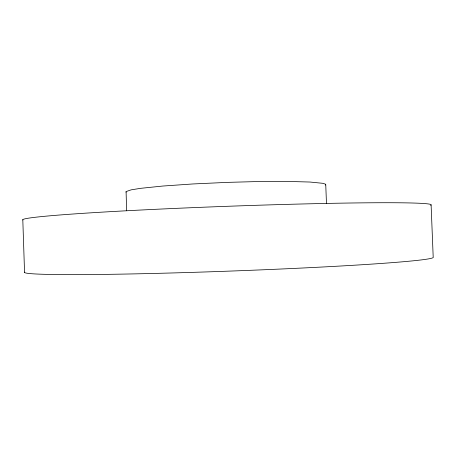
<?xml version="1.0" encoding="UTF-8"?>
<svg xmlns="http://www.w3.org/2000/svg" width="456" height="456" viewBox="0 0 456 456"><rect width="100%" height="100%" fill="white"/><g stroke="black" fill="none" stroke-linecap="round" stroke-linejoin="round"><path stroke-width="0.68" d="M126.608 210.752L126.095 191.571L131.168 189.85L140.476 188.345L162.712 186.048L192.939 183.956L227.544 182.371L256.403 181.591L287.075 181.414L309.96 182.035L322.922 183.323L325.464 184.15L325.459 185.068M125.947 191.885L126.073 192.181M431.108 204.949L433.2 257.23A204.505 6.281 -2.1 0 1 227.652 271.177A204.505 6.281 -2.1 0 1 24.63 272.118M325.744 184.452L326.467 203.359M22.8 219.684L24.556 272.46M22.891 220.003A204.328 6.002 -2.1 0 1 230.713 206.175A204.328 6.002 -2.1 0 1 430.612 205.285"/></g></svg>
